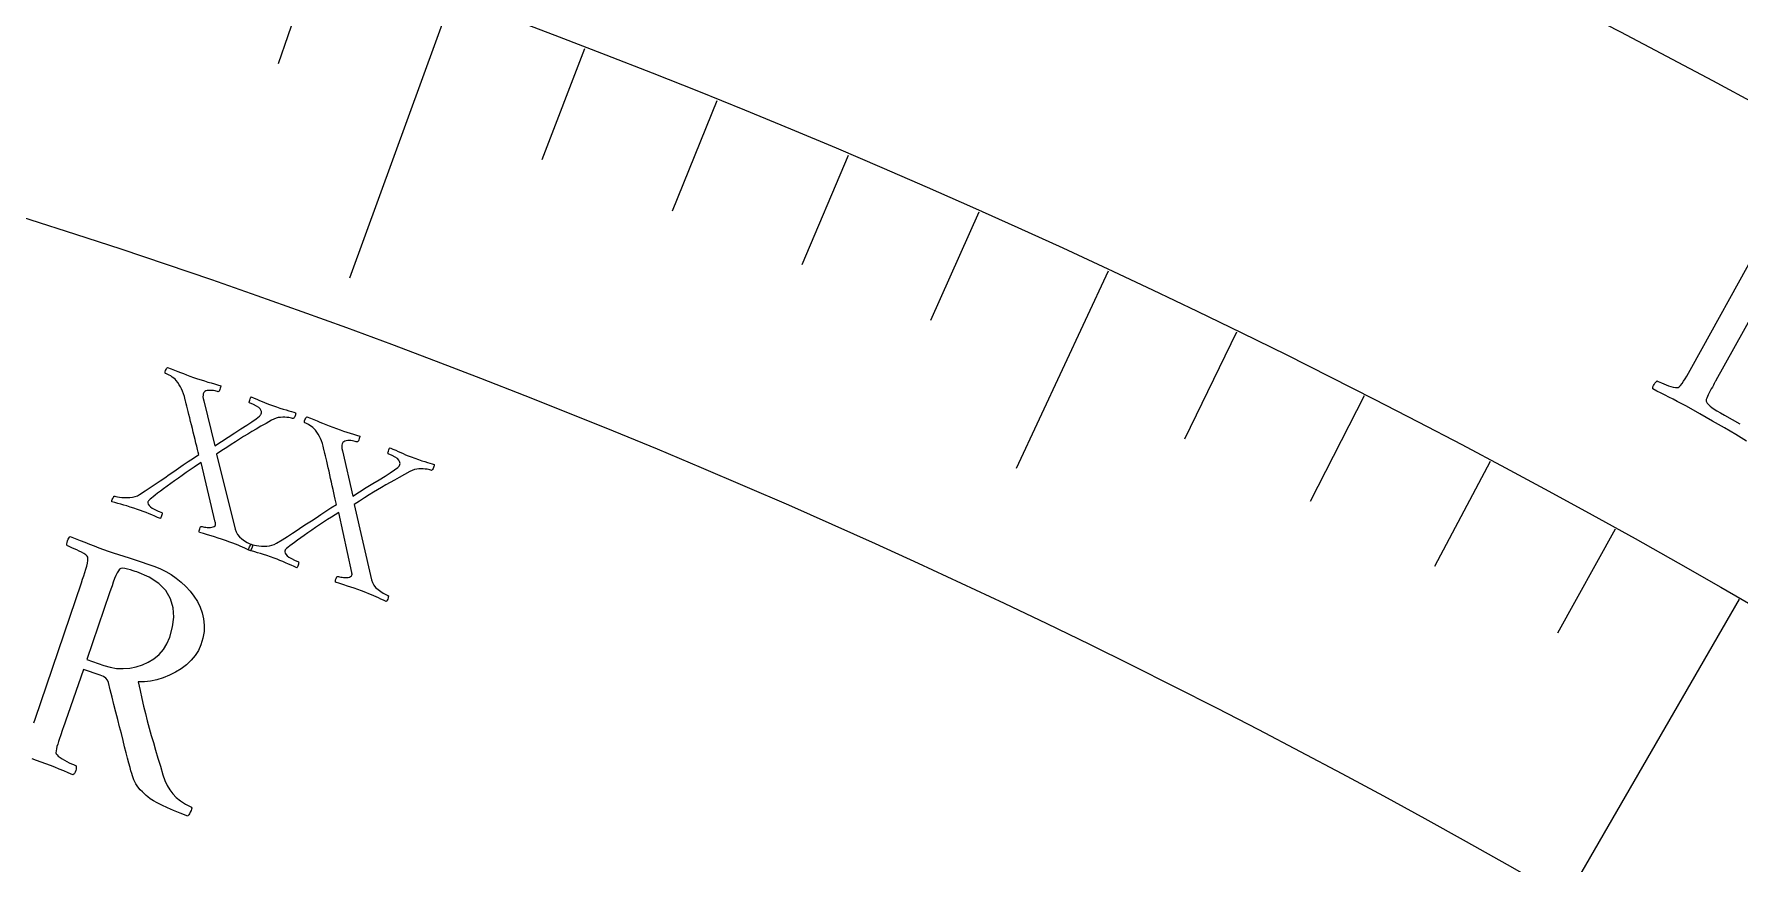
# Model space of a CAD drawing. Header units: millimetres. Extents: x -93 to 93, y -93 to 104.
# Drawn here: x 24.35 to 41.86, y 69.78 to 78.3 of the extents above; entities that cross this region are included whole.
import ezdxf

# ---------------------------------------------------------------- set-up
doc = ezdxf.new("R2010")
doc.units = ezdxf.units.MM
for name, color, linetype in [('ENGRAVE', 7, 'Continuous'), ('ENGRAVE_FINE', 8, 'Continuous'), ('TEXT', 5, 'Continuous')]:
    doc.layers.add(name, color=color, linetype=linetype)

msp = doc.modelspace()

# ---------------------------------------------------------------- linework, layer by layer
at = {"layer": 'ENGRAVE'}
for points in [[(28.6314, 78.664), (27.5873, 75.7956)], [(35.3784, 75.8693), (34.4324, 73.8405)], [(41.8563, 72.4972), (36.7688, 63.6853)]]:
    msp.add_lwpolyline(points, dxfattribs=at)
for radius in [90.65, 90.65, 88.2219, 83.7125, 83.7125, 80.1513, 73.5375, 73.5375]:
    msp.add_circle((0, 0), radius, dxfattribs=at)
at = {"layer": 'ENGRAVE_FINE'}
for points in [[(27.2541, 79.1517), (26.8566, 77.9972)], [(29.9999, 78.1524), (29.5623, 77.0124)], [(31.3593, 77.6169), (30.9019, 76.4848)], [(32.7091, 77.0578), (32.232, 75.9338)], [(34.0489, 76.4752), (33.5523, 75.3597)], [(36.6971, 75.2403), (36.1619, 74.1429)], [(38.0047, 74.5884), (37.4504, 73.5005)], [(39.3006, 73.9138), (38.7274, 72.8357)], [(40.5846, 73.2166), (39.9927, 72.1487)]]:
    msp.add_lwpolyline(points, dxfattribs=at)
at = {"layer": 'TEXT'}
for points in [[(41.9334, 74.1232), (41.822, 74.1895), (41.7071, 74.2575), (41.5844, 74.3287), (41.4539, 74.4029), (41.3157, 74.4803), (41.2674, 74.5066), (41.2215, 74.531), (41.1777, 74.5534), (41.1361, 74.5738), (41.0955, 74.5937), (41.0544, 74.6146), (41.0129, 74.6363), (40.971, 74.659), (40.9698, 74.6687), (40.9714, 74.6797), (40.9759, 74.692), (40.9833, 74.7056), (40.9919, 74.7185), (41.0002, 74.7287), (41.0083, 74.7362), (41.016, 74.741), (41.0267, 74.7355), (41.0413, 74.7286), (41.0599, 74.7201), (41.0824, 74.7103), (41.1069, 74.7003), (41.1313, 74.6915), (41.1557, 74.6839), (41.18, 74.6775), (41.202, 74.6732), (41.2193, 74.6721), (41.2318, 74.674), (41.2397, 74.6789), (41.2552, 74.6949), (41.271, 74.7141), (41.2868, 74.7366), (41.3028, 74.7624), (41.3191, 74.7904), (41.3359, 74.8196), (41.353, 74.8499), (41.3706, 74.8815), (42.0445, 76.1013)], [(42.2962, 75.9617), (41.6183, 74.7441), (41.6164, 74.7409), (41.6142, 74.7368), (41.6116, 74.7321), (41.6085, 74.7266), (41.6006, 74.7125), (41.5916, 74.6963), (41.5815, 74.6782), (41.5703, 74.658), (41.559, 74.6372), (41.5485, 74.6171), (41.5389, 74.5977), (41.5301, 74.579), (41.5232, 74.5623), (41.519, 74.5488), (41.5176, 74.5386), (41.519, 74.5317), (41.5292, 74.5139), (41.5421, 74.4972), (41.5578, 74.4817), (41.5762, 74.4672), (41.5992, 74.4519), (41.6284, 74.4337), (41.6639, 74.4128), (41.7057, 74.389), (41.865, 74.2995)], [(24.3469, 71.2288), (24.3595, 71.2651), (24.835, 72.6673), (24.8473, 72.7038), (24.8591, 72.7393), (24.8703, 72.7738), (24.8809, 72.8073), (24.89, 72.8391), (24.8964, 72.8682), (24.9003, 72.8946), (24.9017, 72.9185), (24.9003, 72.9295), (24.8927, 72.9412), (24.8789, 72.9537), (24.8589, 72.9668), (24.8354, 72.9801), (24.8113, 72.9929), (24.7865, 73.0051), (24.7611, 73.0169), (24.7373, 73.0274), (24.7174, 73.036), (24.7013, 73.0425), (24.689, 73.0469), (24.6871, 73.0565), (24.6871, 73.0682), (24.6891, 73.0821), (24.6929, 73.0981), (24.6983, 73.1136), (24.7047, 73.126), (24.7123, 73.1351), (24.7209, 73.1411), (24.7715, 73.122), (24.8214, 73.1029), (24.8705, 73.0837), (24.919, 73.0645), (24.967, 73.0456), (25.015, 73.0274), (25.0631, 73.0099), (25.1111, 72.9931), (25.1619, 72.9758), (25.2147, 72.9583), (25.2696, 72.9405), (25.3265, 72.9224), (25.3864, 72.9032), (25.4503, 72.8821), (25.518, 72.8591), (25.5896, 72.8342), (25.5896, 72.8342), (25.6457, 72.8119), (25.701, 72.7846), (25.7555, 72.7524), (25.8091, 72.7153), (25.8605, 72.6739), (25.9079, 72.6292), (25.9514, 72.5812), (25.9911, 72.5297), (26.0255, 72.4753), (26.0534, 72.4182), (26.0747, 72.3585), (26.0896, 72.2962), (26.0965, 72.2318), (26.0942, 72.1657), (26.0827, 72.098), (26.0619, 72.0287), (26.0368, 71.9722), (26.0038, 71.9195), (25.9628, 71.8706), (25.914, 71.8254), (25.8595, 71.7847), (25.8016, 71.7489), (25.7404, 71.7181), (25.6757, 71.6922), (25.6099, 71.6719), (25.5452, 71.6578), (25.4816, 71.6498), (25.419, 71.648), (25.4373, 71.5622), (25.4557, 71.4795), (25.4742, 71.4001), (25.4928, 71.324), (25.5119, 71.2494), (25.5319, 71.1747), (25.5527, 71.0999), (25.5743, 71.025), (25.597, 70.9481), (25.6209, 70.8671), (25.6461, 70.7821), (25.6726, 70.6931), (25.6923, 70.6363), (25.7155, 70.5849), (25.7422, 70.5388), (25.7725, 70.498), (25.8085, 70.4609), (25.8527, 70.426), (25.9049, 70.3934), (25.9651, 70.3629), (25.9675, 70.3528), (25.9663, 70.3407), (25.9616, 70.3266), (25.9533, 70.3105), (25.9441, 70.2952), (25.9367, 70.2835), (25.9312, 70.2754), (25.9274, 70.2708), (25.8501, 70.3001), (25.7802, 70.3283), (25.7176, 70.3553), (25.6624, 70.3813), (25.6145, 70.4057), (25.574, 70.4281), (25.541, 70.4484), (25.5155, 70.4668), (25.5, 70.481), (25.4819, 70.4982), (25.4612, 70.5186), (25.4378, 70.542), (25.4143, 70.5697), (25.3932, 70.6029), (25.3746, 70.6415), (25.3583, 70.6857), (25.3522, 70.7065), (25.3442, 70.7351), (25.3342, 70.7714), (25.3223, 70.8155), (25.3089, 70.866), (25.2945, 70.9216), (25.279, 70.9822), (25.2625, 71.048), (25.2451, 71.1174), (25.227, 71.1891), (25.2083, 71.2632), (25.1889, 71.3396), (25.1694, 71.4167), (25.1505, 71.4929), (25.1321, 71.5682), (25.1142, 71.6425), (25.104, 71.6659), (25.0861, 71.6863), (25.0605, 71.7037), (25.0273, 71.7181), (24.8553, 71.7779), (24.6439, 71.1672), (24.6421, 71.1622), (24.6404, 71.1571), (24.6387, 71.1521), (24.6369, 71.1471), (24.6352, 71.142), (24.6334, 71.137), (24.6317, 71.132), (24.6299, 71.1269), (24.6193, 71.0958), (24.6093, 71.066), (24.6, 71.0376), (24.5915, 71.0106), (24.5843, 70.9853), (24.5789, 70.9619), (24.5753, 70.9405), (24.5736, 70.921), (24.5765, 70.9108), (24.5847, 70.8993), (24.598, 70.8865), (24.6164, 70.8723), (24.638, 70.8579), (24.6607, 70.8442), (24.6847, 70.8313), (24.7098, 70.8191), (24.7336, 70.8083), (24.7534, 70.7997), (24.7693, 70.793), (24.7812, 70.7885), (24.7829, 70.779), (24.7827, 70.7673), (24.7805, 70.7535), (24.7765, 70.7375), (24.7709, 70.7221), (24.7644, 70.7098), (24.7569, 70.7006), (24.7484, 70.6947), (24.7002, 70.7152), (24.653, 70.735), (24.6067, 70.7543), (24.5614, 70.773), (24.5161, 70.7912), (24.47, 70.8089), (24.423, 70.8262), (24.3752, 70.843), (24.3282, 70.8588)]]:
    msp.add_lwpolyline(points, dxfattribs=at)
for points in [[(25.9876, 74.7768), (26.0264, 74.7636), (26.0637, 74.7512), (26.0995, 74.7399), (26.1338, 74.7295), (26.1672, 74.7196), (26.2003, 74.7096), (26.233, 74.6996), (26.2654, 74.6895), (26.2654, 74.6834), (26.2641, 74.6753), (26.2615, 74.6653), (26.2576, 74.6532), (26.253, 74.6421), (26.2485, 74.6345), (26.2441, 74.6306), (26.2396, 74.6303), (26.2309, 74.633), (26.22, 74.6357), (26.2069, 74.6384), (26.1916, 74.6411), (26.1754, 74.6431), (26.1593, 74.6439), (26.1434, 74.6434), (26.1277, 74.6416), (26.1134, 74.6377), (26.1018, 74.6309), (26.0929, 74.6211), (26.0866, 74.6085), (26.0837, 74.5951), (26.0835, 74.5785), (26.0859, 74.559), (26.0909, 74.5364), (26.2052, 74.0724), (26.2748, 74.1185), (26.3428, 74.1631), (26.4091, 74.2062), (26.4737, 74.2476), (26.5334, 74.2863), (26.5849, 74.3208), (26.6281, 74.3512), (26.6632, 74.3776), (26.668, 74.3819), (26.6722, 74.3865), (26.6757, 74.3913), (26.6786, 74.3964), (26.6808, 74.4011), (26.6825, 74.4048), (26.6837, 74.4074), (26.6843, 74.409), (26.6855, 74.4174), (26.6836, 74.4276), (26.6786, 74.4395), (26.6705, 74.453), (26.6564, 74.4677), (26.6335, 74.4827), (26.6018, 74.4982), (26.5613, 74.514), (26.5592, 74.5176), (26.5589, 74.5237), (26.5602, 74.5324), (26.5633, 74.5438), (26.5672, 74.5554), (26.5712, 74.5651), (26.5752, 74.5727), (26.5793, 74.5783), (26.6095, 74.5652), (26.6379, 74.5528), (26.6646, 74.5412), (26.6895, 74.5304), (26.7143, 74.5199), (26.7404, 74.5094), (26.7679, 74.4988), (26.7968, 74.4882), (26.8369, 74.4741), (26.8739, 74.4617), (26.9078, 74.451), (26.9386, 74.442), (26.9665, 74.4341), (26.9919, 74.4269), (27.0148, 74.4203), (27.035, 74.4143), (27.0352, 74.4085), (27.0343, 74.4012), (27.0324, 74.3924), (27.0295, 74.3821), (27.0256, 74.3721), (27.0207, 74.3639), (27.0148, 74.3577), (27.0079, 74.3533), (27.0018, 74.3551), (26.9924, 74.3574), (26.9795, 74.3602), (26.9633, 74.3634), (26.9447, 74.3662), (26.9246, 74.3676), (26.9032, 74.3677), (26.8803, 74.3665), (26.8568, 74.3633), (26.8335, 74.3575), (26.8103, 74.349), (26.7872, 74.3379), (26.7311, 74.3049), (26.6788, 74.2743), (26.6304, 74.2459), (26.5857, 74.2198), (26.543, 74.1947), (26.5008, 74.1691), (26.4588, 74.143), (26.4172, 74.1166), (26.3739, 74.0885), (26.3269, 74.0579), (26.2763, 74.0245), (26.222, 73.9884), (26.4148, 73.2167), (26.4243, 73.1895), (26.439, 73.164), (26.4589, 73.1404), (26.4839, 73.1185), (26.5114, 73.0989), (26.5383, 73.0822), (26.5648, 73.0685), (26.5908, 73.0577), (26.5917, 73.0514), (26.5909, 73.0436), (26.5884, 73.0342), (26.5844, 73.0233), (26.5799, 73.0129), (26.5762, 73.0049), (26.5732, 72.9994), (26.571, 72.9964), (26.5417, 73.0095), (26.5145, 73.0216), (26.4893, 73.0327), (26.4663, 73.043), (26.4431, 73.053), (26.4172, 73.0635), (26.3889, 73.0744), (26.3579, 73.0858), (26.3152, 73.101), (26.2751, 73.1147), (26.2377, 73.127), (26.203, 73.1379), (26.1681, 73.1484), (26.1304, 73.1598), (26.0899, 73.1721), (26.0464, 73.1852), (26.0446, 73.192), (26.0446, 73.2005), (26.0464, 73.2108), (26.0501, 73.2229), (26.0547, 73.2341), (26.0592, 73.2416), (26.0636, 73.2456), (26.068, 73.2458), (26.0756, 73.2436), (26.0855, 73.2414), (26.0978, 73.2394), (26.1123, 73.2374), (26.128, 73.236), (26.1436, 73.2357), (26.1591, 73.2365), (26.1746, 73.2383), (26.1885, 73.2416), (26.1995, 73.2468), (26.2074, 73.2538), (26.2124, 73.2626), (26.2131, 73.265), (26.2134, 73.268), (26.2136, 73.2716), (26.2134, 73.2757), (26.213, 73.2798), (26.2124, 73.2837), (26.2114, 73.2871), (26.2102, 73.2903), (26.0645, 73.9028), (26.0287, 73.8791), (25.9914, 73.8539), (25.9525, 73.8273), (25.9121, 73.7993), (25.8712, 73.7707), (25.8309, 73.7423), (25.7911, 73.7141), (25.752, 73.6862), (25.7144, 73.6592), (25.6795, 73.6336), (25.6473, 73.6096), (25.6177, 73.587), (25.5918, 73.5669), (25.5703, 73.55), (25.5533, 73.5364), (25.5408, 73.5262), (25.5388, 73.5242), (25.5362, 73.5217), (25.5333, 73.5188), (25.5298, 73.5154), (25.5264, 73.5116), (25.5234, 73.5073), (25.5208, 73.5026), (25.5187, 73.4974), (25.5177, 73.487), (25.5214, 73.4755), (25.5298, 73.4627), (25.543, 73.4488), (25.5621, 73.4342), (25.5884, 73.4193), (25.6219, 73.4042), (25.6626, 73.3889), (25.6636, 73.3826), (25.6633, 73.3746), (25.6617, 73.365), (25.6587, 73.3537), (25.6552, 73.3429), (25.6518, 73.3348), (25.6487, 73.3294), (25.6457, 73.3266), (25.6171, 73.339), (25.5883, 73.3512), (25.5591, 73.3635), (25.5296, 73.3756), (25.5001, 73.3875), (25.4706, 73.3989), (25.4413, 73.4097), (25.412, 73.4201), (25.3724, 73.4335), (25.3356, 73.4456), (25.3016, 73.4561), (25.2705, 73.4653), (25.2405, 73.4737), (25.2099, 73.4822), (25.1787, 73.4906), (25.1469, 73.4992), (25.1473, 73.5059), (25.1492, 73.5139), (25.1525, 73.523), (25.1573, 73.5332), (25.1624, 73.543), (25.1665, 73.5504), (25.1697, 73.5556), (25.172, 73.5586), (25.1787, 73.5568), (25.1902, 73.5545), (25.2065, 73.5515), (25.2276, 73.548), (25.2518, 73.5449), (25.2773, 73.5431), (25.3042, 73.5427), (25.3325, 73.5435), (25.3604, 73.5466), (25.3862, 73.5527), (25.4098, 73.5618), (25.4313, 73.5739), (25.4881, 73.6114), (25.5422, 73.6473), (25.5938, 73.6817), (25.6427, 73.7146), (25.6903, 73.7467), (25.7378, 73.779), (25.7853, 73.8115), (25.8327, 73.8442), (25.8812, 73.8775), (25.9318, 73.912), (25.9846, 73.9477), (26.0395, 73.9846), (26.0339, 74.0098), (26.0274, 74.0379), (26.0199, 74.069), (26.0114, 74.1029), (26.0024, 74.1387), (25.9933, 74.1753), (25.9842, 74.2127), (25.975, 74.2508), (25.9659, 74.2887), (25.9569, 74.3253), (25.9481, 74.3606), (25.9394, 74.3946), (25.9312, 74.4265), (25.9238, 74.4554), (25.9171, 74.4813), (25.9112, 74.5042), (25.9065, 74.5229), (25.903, 74.5362), (25.901, 74.5442), (25.9003, 74.5469), (25.8922, 74.5797), (25.8836, 74.6093), (25.8742, 74.6358), (25.8643, 74.6591), (25.8531, 74.6808), (25.8401, 74.7021), (25.8253, 74.7232), (25.8087, 74.744), (25.7967, 74.7571), (25.7834, 74.7694), (25.7686, 74.7808), (25.7525, 74.7913), (25.7365, 74.8005), (25.7223, 74.8081), (25.7098, 74.814), (25.699, 74.8182), (25.6957, 74.8212), (25.6946, 74.827), (25.6958, 74.8357), (25.6991, 74.8473), (25.7038, 74.8591), (25.7088, 74.8683), (25.7142, 74.8749), (25.7199, 74.8791), (25.7577, 74.8648), (25.7925, 74.8513), (25.8244, 74.8387), (25.8534, 74.827), (25.8824, 74.8154), (25.9145, 74.8031), (25.9495, 74.7903), (25.9876, 74.7768)], [(27.4167, 74.2648), (27.4553, 74.2507), (27.4923, 74.2377), (27.5279, 74.2257), (27.562, 74.2146), (27.5952, 74.2041), (27.628, 74.1934), (27.6606, 74.1828), (27.6928, 74.1721), (27.6927, 74.166), (27.6912, 74.1579), (27.6884, 74.1479), (27.6843, 74.136), (27.6795, 74.1249), (27.6749, 74.1174), (27.6703, 74.1136), (27.6659, 74.1134), (27.6572, 74.1163), (27.6463, 74.1192), (27.6333, 74.1221), (27.6181, 74.1251), (27.6019, 74.1275), (27.5859, 74.1285), (27.57, 74.1283), (27.5542, 74.1268), (27.5398, 74.1232), (27.5281, 74.1166), (27.519, 74.1071), (27.5125, 74.0946), (27.5093, 74.0812), (27.5088, 74.0647), (27.5108, 74.0451), (27.5154, 74.0224), (27.6207, 73.5563), (27.6913, 73.6011), (27.7601, 73.6444), (27.8272, 73.6861), (27.8926, 73.7263), (27.953, 73.7638), (28.0051, 73.7973), (28.049, 73.8269), (28.0845, 73.8526), (28.0895, 73.8569), (28.0937, 73.8614), (28.0973, 73.8661), (28.1003, 73.8712), (28.1026, 73.8758), (28.1043, 73.8795), (28.1056, 73.8821), (28.1063, 73.8836), (28.1076, 73.8921), (28.1059, 73.9022), (28.1011, 73.9142), (28.0932, 73.9279), (28.0795, 73.9428), (28.0569, 73.9583), (28.0255, 73.9744), (27.9853, 73.991), (27.9833, 73.9946), (27.983, 74.0007), (27.9846, 74.0094), (27.9878, 74.0207), (27.992, 74.0323), (27.9961, 74.0418), (28.0003, 74.0494), (28.0045, 74.0549), (28.0344, 74.0412), (28.0626, 74.0283), (28.089, 74.0162), (28.1138, 74.0049), (28.1383, 73.994), (28.1643, 73.983), (28.1916, 73.9719), (28.2203, 73.9607), (28.2601, 73.9458), (28.2968, 73.9327), (28.3305, 73.9213), (28.3611, 73.9117), (28.3889, 73.9034), (28.4141, 73.8957), (28.4369, 73.8886), (28.457, 73.8822), (28.457, 73.8764), (28.456, 73.8691), (28.454, 73.8603), (28.4509, 73.8501), (28.4468, 73.8402), (28.4418, 73.8321), (28.4357, 73.826), (28.4287, 73.8217), (28.4227, 73.8237), (28.4133, 73.8261), (28.4005, 73.8291), (28.3843, 73.8327), (28.3657, 73.8358), (28.3457, 73.8376), (28.3243, 73.8382), (28.3014, 73.8374), (28.2779, 73.8347), (28.2544, 73.8293), (28.231, 73.8212), (28.2077, 73.8105), (28.151, 73.7787), (28.0982, 73.749), (28.0492, 73.7216), (28.004, 73.6964), (27.9609, 73.672), (27.9181, 73.6473), (27.8757, 73.622), (27.8336, 73.5964), (27.7897, 73.5692), (27.7422, 73.5394), (27.6909, 73.507), (27.6359, 73.472), (27.814, 72.6968), (27.8229, 72.6693), (27.8371, 72.6436), (27.8565, 72.6196), (27.8812, 72.5972), (27.9082, 72.5771), (27.9348, 72.5599), (27.961, 72.5457), (27.9869, 72.5343), (27.9876, 72.5281), (27.9866, 72.5203), (27.984, 72.5109), (27.9798, 72.5001), (27.9751, 72.4898), (27.9712, 72.4819), (27.9681, 72.4765), (27.9658, 72.4735), (27.9368, 72.4871), (27.9098, 72.4997), (27.8849, 72.5114), (27.8621, 72.522), (27.839, 72.5325), (27.8134, 72.5435), (27.7853, 72.555), (27.7545, 72.567), (27.7121, 72.583), (27.6723, 72.5975), (27.6351, 72.6105), (27.6006, 72.622), (27.566, 72.6332), (27.5285, 72.6453), (27.4882, 72.6584), (27.445, 72.6723), (27.4433, 72.6791), (27.4435, 72.6876), (27.4455, 72.6979), (27.4494, 72.7099), (27.4542, 72.721), (27.4589, 72.7285), (27.4634, 72.7323), (27.4677, 72.7325), (27.4753, 72.7301), (27.4852, 72.7278), (27.4974, 72.7254), (27.5119, 72.7232), (27.5275, 72.7215), (27.5431, 72.7209), (27.5586, 72.7214), (27.5742, 72.7229), (27.5882, 72.726), (27.5992, 72.7309), (27.6073, 72.7378), (27.6125, 72.7465), (27.6131, 72.7489), (27.6136, 72.7519), (27.6138, 72.7554), (27.6137, 72.7595), (27.6134, 72.7637), (27.6128, 72.7676), (27.6119, 72.7711), (27.6107, 72.7742), (27.4768, 73.3894), (27.4406, 73.3664), (27.4028, 73.3419), (27.3634, 73.3161), (27.3225, 73.2888), (27.281, 73.261), (27.2402, 73.2334), (27.1999, 73.206), (27.1602, 73.1788), (27.1221, 73.1525), (27.0868, 73.1277), (27.0541, 73.1042), (27.0241, 73.0822), (26.9978, 73.0626), (26.976, 73.0461), (26.9587, 73.0329), (26.946, 73.0229), (26.9439, 73.0209), (26.9414, 73.0185), (26.9383, 73.0157), (26.9348, 73.0124), (26.9313, 73.0086), (26.9282, 73.0044), (26.9256, 72.9997), (26.9234, 72.9945), (26.9222, 72.9842), (26.9256, 72.9726), (26.9338, 72.9597), (26.9467, 72.9455), (26.9656, 72.9305), (26.9916, 72.9151), (27.0248, 72.8994), (27.0651, 72.8833), (27.0661, 72.877), (27.0656, 72.869), (27.0638, 72.8594), (27.0606, 72.8482), (27.0569, 72.8375), (27.0534, 72.8294), (27.0501, 72.8241), (27.047, 72.8214), (27.0187, 72.8342), (26.9901, 72.8471), (26.9612, 72.8598), (26.932, 72.8726), (26.9026, 72.885), (26.8734, 72.897), (26.8443, 72.9084), (26.8152, 72.9193), (26.7759, 72.9335), (26.7393, 72.9462), (26.7056, 72.9575), (26.6746, 72.9672), (26.6447, 72.9762), (26.6143, 72.9852), (26.5833, 72.9943), (26.5516, 73.0035), (26.5522, 73.0102), (26.5542, 73.0181), (26.5577, 73.0271), (26.5627, 73.0373), (26.568, 73.0469), (26.5723, 73.0543), (26.5756, 73.0595), (26.5779, 73.0624), (26.5846, 73.0605), (26.5961, 73.0579), (26.6123, 73.0547), (26.6333, 73.0507), (26.6574, 73.0471), (26.6829, 73.0449), (26.7098, 73.0439), (26.7381, 73.0443), (26.7661, 73.0468), (26.7919, 73.0524), (26.8158, 73.061), (26.8375, 73.0727), (26.895, 73.1091), (26.9498, 73.144), (27.002, 73.1774), (27.0515, 73.2093), (27.0997, 73.2405), (27.1479, 73.2719), (27.196, 73.3035), (27.244, 73.3352), (27.2931, 73.3676), (27.3444, 73.4011), (27.3978, 73.4358), (27.4534, 73.4717), (27.4483, 73.497), (27.4423, 73.5252), (27.4354, 73.5564), (27.4276, 73.5905), (27.4192, 73.6265), (27.4109, 73.6632), (27.4025, 73.7007), (27.394, 73.739), (27.3856, 73.7771), (27.3774, 73.8139), (27.3692, 73.8493), (27.3612, 73.8836), (27.3536, 73.9156), (27.3467, 73.9446), (27.3406, 73.9706), (27.3352, 73.9936), (27.3307, 74.0124), (27.3276, 74.0258), (27.3257, 74.0339), (27.325, 74.0365), (27.3176, 74.0694), (27.3095, 74.0992), (27.3007, 74.1259), (27.2911, 74.1494), (27.2804, 74.1713), (27.2678, 74.1929), (27.2534, 74.2142), (27.2373, 74.2353), (27.2255, 74.2487), (27.2124, 74.2613), (27.1979, 74.2729), (27.1819, 74.2837), (27.1661, 74.2933), (27.152, 74.3011), (27.1396, 74.3072), (27.1289, 74.3117), (27.1257, 74.3147), (27.1248, 74.3205), (27.1261, 74.3292), (27.1297, 74.3408), (27.1345, 74.3524), (27.1397, 74.3615), (27.1452, 74.3681), (27.151, 74.3721), (27.1885, 74.3571), (27.2231, 74.343), (27.2548, 74.3298), (27.2835, 74.3175), (27.3123, 74.3053), (27.3441, 74.2924), (27.3789, 74.2789), (27.4167, 74.2648)], [(25.743, 72.1094), (25.7721, 72.2142), (25.7832, 72.3146), (25.7761, 72.4107), (25.7508, 72.5023), (25.7034, 72.5867), (25.63, 72.661), (25.5305, 72.7249), (25.405, 72.7785), (25.3875, 72.7843), (25.3658, 72.7912), (25.3399, 72.7991), (25.3098, 72.8079), (25.2804, 72.8148), (25.2568, 72.8169), (25.239, 72.8141), (25.2269, 72.8066), (25.2147, 72.791), (25.2021, 72.7696), (25.1892, 72.7425), (25.1761, 72.7096), (25.1628, 72.6737), (25.1497, 72.6375), (25.1367, 72.601), (25.1238, 72.5642), (24.8902, 71.8785), (25.0657, 71.8175), (25.1304, 71.799), (25.1961, 71.7883), (25.263, 71.7854), (25.3309, 71.7903), (25.3979, 71.8029), (25.4616, 71.8232), (25.5223, 71.8511), (25.5797, 71.8867), (25.6319, 71.9302), (25.6765, 71.9818), (25.7135, 72.0415), (25.743, 72.1094)]]:
    msp.add_lwpolyline(points, close=True, dxfattribs=at)

doc.saveas('drawing.dxf')
